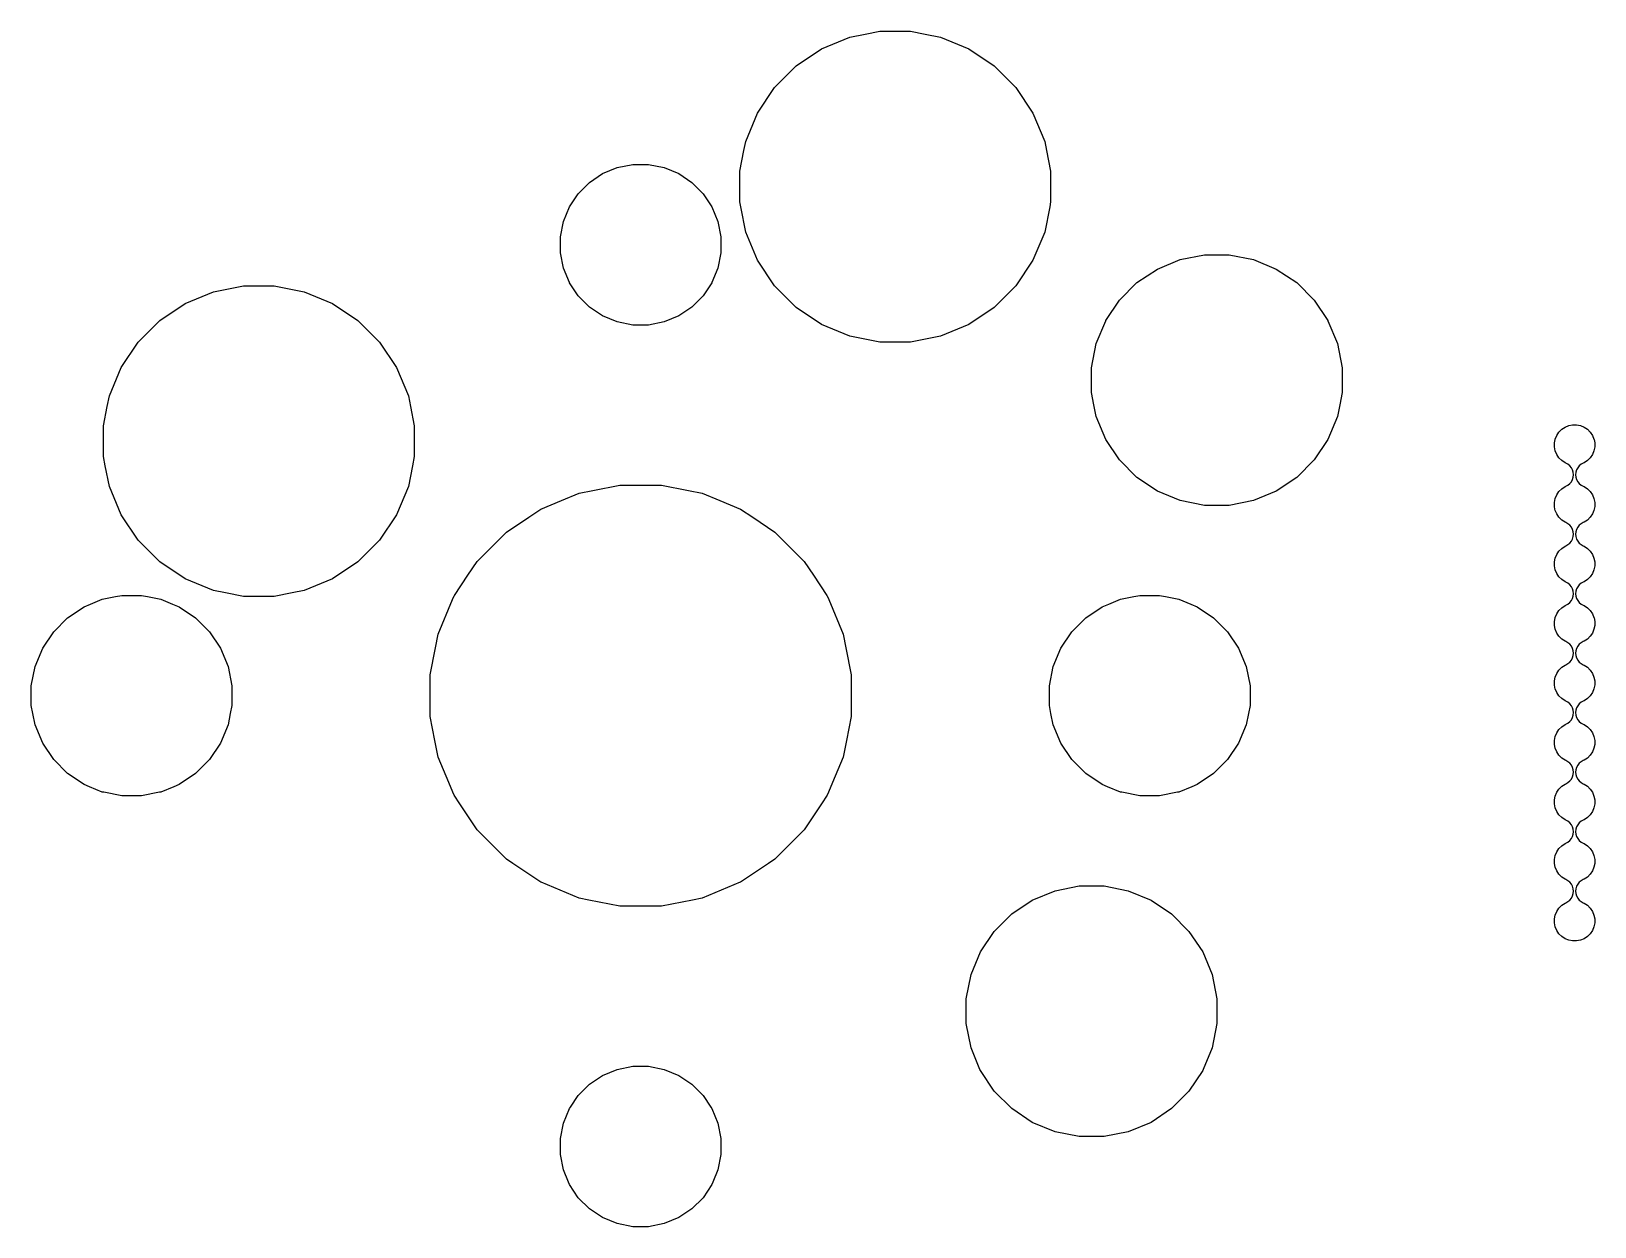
# Model space of a CAD drawing. Extents: x 70 to 347, y -163 to -55.
# Drawn here: x 192.83 to 208.43, y -133.65 to -121.72 of the extents above; entities that cross this region are included whole.
import ezdxf

# ---------------------------------------------------------------- set-up
doc = ezdxf.new("R2010")
doc.units = 0
doc.layers.add('BLACK', color=7, linetype='CONTINUOUS')

msp = doc.modelspace()

# ---------------------------------------------------------------- linework, layer by layer
at = {"layer": 'BLACK', "linetype": 'CONTINUOUS'}
for p, q in [((200.713, -121.892), (200.995, -121.775)), ((200.995, -121.775), (201.149, -121.744)), ((201.149, -121.744), (201.295, -121.715)), ((201.295, -121.715), (201.6, -121.715)), ((201.6, -121.715), (201.746, -121.744)), ((201.746, -121.744), (201.9, -121.775)), ((201.9, -121.775), (202.182, -121.892)), ((200.459, -122.061), (200.713, -121.892)), ((202.182, -121.892), (202.436, -122.061)), ((200.243, -122.277), (200.459, -122.061)), ((202.436, -122.061), (202.652, -122.277)), ((200.073, -122.532), (200.243, -122.277)), ((202.652, -122.277), (202.822, -122.532)), ((199.956, -122.814), (200.073, -122.532)), ((202.822, -122.532), (202.939, -122.814)), ((199.896, -123.113), (199.938, -122.904)), ((199.938, -122.904), (199.956, -122.814)), ((202.939, -122.814), (202.957, -122.904)), ((202.957, -122.904), (202.998, -123.113)), ((198.528, -123.136), (198.674, -123.076)), ((198.674, -123.076), (198.829, -123.045)), ((198.829, -123.045), (198.986, -123.045)), ((198.986, -123.045), (199.141, -123.076)), ((199.141, -123.076), (199.287, -123.136)), ((198.285, -123.336), (198.397, -123.224)), ((198.397, -123.224), (198.528, -123.136)), ((198.528, -123.136), (198.528, -123.136)), ((199.287, -123.136), (199.287, -123.136)), ((199.287, -123.136), (199.418, -123.224)), ((199.418, -123.224), (199.53, -123.336)), ((199.896, -123.419), (199.896, -123.113)), ((202.998, -123.113), (202.998, -123.419)), ((198.198, -123.467), (198.285, -123.336)), ((199.53, -123.336), (199.617, -123.467)), ((198.137, -123.613), (198.198, -123.467)), ((198.198, -123.467), (198.198, -123.467)), ((199.617, -123.467), (199.617, -123.467)), ((199.617, -123.467), (199.678, -123.613)), ((199.906, -123.467), (199.896, -123.419)), ((199.956, -123.719), (199.906, -123.467)), ((202.989, -123.467), (202.939, -123.719)), ((202.998, -123.419), (202.989, -123.467)), ((198.106, -123.767), (198.137, -123.613)), ((199.678, -123.613), (199.708, -123.767)), ((200.073, -124.001), (199.956, -123.719)), ((202.939, -123.719), (202.822, -124.001)), ((198.106, -123.925), (198.106, -123.767)), ((199.708, -123.767), (199.708, -123.925)), ((198.137, -124.08), (198.106, -123.925)), ((199.708, -123.925), (199.678, -124.08)), ((200.243, -124.255), (200.073, -124.001)), ((202.822, -124.001), (202.652, -124.255)), ((204.065, -124.088), (204.292, -123.993)), ((204.292, -123.993), (204.534, -123.945)), ((204.534, -123.945), (204.781, -123.945)), ((204.781, -123.945), (205.022, -123.993)), ((205.022, -123.993), (205.25, -124.088)), ((198.197, -124.224), (198.137, -124.08)), ((199.678, -124.08), (199.618, -124.224)), ((203.86, -124.224), (204.065, -124.088)), ((204.065, -124.088), (204.065, -124.088)), ((205.25, -124.088), (205.25, -124.088)), ((205.25, -124.088), (205.455, -124.224)), ((194.363, -124.432), (194.645, -124.315)), ((194.645, -124.315), (194.795, -124.285)), ((194.795, -124.285), (194.945, -124.255)), ((194.945, -124.255), (195.25, -124.255)), ((195.25, -124.255), (195.4, -124.285)), ((195.4, -124.285), (195.55, -124.315)), ((195.55, -124.315), (195.832, -124.432)), ((198.198, -124.226), (198.197, -124.224)), ((198.285, -124.357), (198.198, -124.226)), ((199.617, -124.226), (199.53, -124.357)), ((199.618, -124.224), (199.617, -124.226)), ((200.459, -124.471), (200.243, -124.255)), ((202.652, -124.255), (202.436, -124.471)), ((203.686, -124.399), (203.86, -124.224)), ((205.455, -124.224), (205.629, -124.399)), ((194.109, -124.601), (194.363, -124.432)), ((195.832, -124.432), (196.086, -124.601)), ((198.397, -124.468), (198.285, -124.357)), ((198.528, -124.556), (198.397, -124.468)), ((199.418, -124.468), (199.287, -124.556)), ((199.53, -124.357), (199.418, -124.468)), ((200.713, -124.641), (200.459, -124.471)), ((202.436, -124.471), (202.182, -124.641)), ((203.55, -124.601), (203.686, -124.399)), ((205.629, -124.399), (205.765, -124.601)), ((193.893, -124.817), (194.109, -124.601)), ((196.086, -124.601), (196.302, -124.817)), ((198.674, -124.616), (198.528, -124.556)), ((198.528, -124.556), (198.528, -124.556)), ((198.528, -124.556), (198.528, -124.556)), ((198.829, -124.647), (198.674, -124.616)), ((198.986, -124.647), (198.829, -124.647)), ((199.141, -124.616), (198.986, -124.647)), ((199.287, -124.556), (199.141, -124.616)), ((199.287, -124.556), (199.287, -124.556)), ((199.287, -124.556), (199.287, -124.556)), ((200.995, -124.758), (200.713, -124.641)), ((202.182, -124.641), (201.9, -124.758)), ((203.454, -124.831), (203.549, -124.604)), ((203.549, -124.604), (203.55, -124.601)), ((205.765, -124.601), (205.766, -124.604)), ((205.766, -124.604), (205.86, -124.831)), ((201.145, -124.787), (200.995, -124.758)), ((201.295, -124.817), (201.145, -124.787)), ((201.75, -124.787), (201.6, -124.817)), ((201.9, -124.758), (201.75, -124.787)), ((193.723, -125.072), (193.893, -124.817)), ((196.302, -124.817), (196.472, -125.072)), ((201.6, -124.817), (201.295, -124.817)), ((203.406, -125.073), (203.454, -124.831)), ((205.86, -124.831), (205.908, -125.073)), ((193.606, -125.354), (193.723, -125.072)), ((196.472, -125.072), (196.589, -125.354)), ((203.406, -125.319), (203.406, -125.073)), ((205.908, -125.073), (205.908, -125.319)), ((193.585, -125.46), (193.606, -125.354)), ((196.589, -125.354), (196.61, -125.46)), ((203.431, -125.444), (203.406, -125.319)), ((205.908, -125.319), (205.884, -125.444)), ((193.546, -125.653), (193.585, -125.46)), ((196.61, -125.46), (196.648, -125.653)), ((203.454, -125.561), (203.431, -125.444)), ((203.549, -125.789), (203.454, -125.561)), ((205.86, -125.561), (205.766, -125.789)), ((205.884, -125.444), (205.86, -125.561)), ((193.546, -125.959), (193.546, -125.653)), ((196.648, -125.653), (196.648, -125.959)), ((208.034, -125.786), (208.049, -125.749)), ((208.049, -125.749), (208.071, -125.716)), ((208.071, -125.716), (208.099, -125.688)), ((208.099, -125.688), (208.132, -125.666)), ((208.132, -125.666), (208.168, -125.651)), ((208.168, -125.651), (208.207, -125.643)), ((208.168, -125.651), (208.168, -125.651)), ((208.168, -125.651), (208.168, -125.651)), ((208.207, -125.643), (208.247, -125.643)), ((208.247, -125.643), (208.286, -125.651)), ((208.286, -125.651), (208.286, -125.651)), ((208.286, -125.651), (208.286, -125.651)), ((208.286, -125.651), (208.322, -125.666)), ((208.322, -125.666), (208.355, -125.688)), ((208.355, -125.688), (208.383, -125.716)), ((208.383, -125.716), (208.405, -125.749)), ((208.405, -125.749), (208.42, -125.786)), ((203.686, -125.994), (203.549, -125.789)), ((205.766, -125.789), (205.629, -125.994)), ((208.026, -125.824), (208.033, -125.789)), ((208.026, -125.864), (208.026, -125.824)), ((208.034, -125.903), (208.026, -125.864)), ((208.033, -125.789), (208.034, -125.786)), ((208.034, -125.786), (208.034, -125.786)), ((208.034, -125.786), (208.034, -125.786)), ((208.049, -125.939), (208.034, -125.903)), ((208.42, -125.903), (208.405, -125.939)), ((208.42, -125.786), (208.42, -125.786)), ((208.42, -125.786), (208.42, -125.786)), ((208.42, -125.786), (208.421, -125.789)), ((208.428, -125.864), (208.42, -125.903)), ((208.421, -125.789), (208.428, -125.824)), ((208.428, -125.824), (208.428, -125.864)), ((193.565, -126.051), (193.546, -125.959)), ((193.606, -126.259), (193.565, -126.051)), ((196.63, -126.051), (196.589, -126.259)), ((196.648, -125.959), (196.63, -126.051)), ((203.86, -126.168), (203.686, -125.994)), ((205.629, -125.994), (205.455, -126.168)), ((208.071, -125.972), (208.049, -125.939)), ((208.099, -126), (208.071, -125.972)), ((208.132, -126.022), (208.099, -126)), ((208.14, -126.026), (208.132, -126.022)), ((208.161, -126.037), (208.14, -126.026)), ((208.18, -126.053), (208.161, -126.037)), ((208.196, -126.072), (208.18, -126.053)), ((208.274, -126.053), (208.258, -126.072)), ((208.293, -126.037), (208.274, -126.053)), ((208.314, -126.026), (208.293, -126.037)), ((208.322, -126.022), (208.314, -126.026)), ((208.355, -126), (208.322, -126.022)), ((208.383, -125.972), (208.355, -126)), ((208.405, -125.939), (208.383, -125.972)), ((204.065, -126.305), (203.86, -126.168)), ((205.455, -126.168), (205.25, -126.305)), ((208.18, -126.229), (208.196, -126.211)), ((208.207, -126.093), (208.196, -126.072)), ((208.196, -126.211), (208.207, -126.189)), ((208.214, -126.117), (208.207, -126.093)), ((208.207, -126.189), (208.214, -126.165)), ((208.217, -126.141), (208.214, -126.117)), ((208.214, -126.165), (208.217, -126.141)), ((208.24, -126.117), (208.237, -126.141)), ((208.237, -126.141), (208.24, -126.165)), ((208.247, -126.093), (208.24, -126.117)), ((208.24, -126.165), (208.247, -126.189)), ((208.258, -126.072), (208.247, -126.093)), ((208.247, -126.189), (208.258, -126.211)), ((208.258, -126.211), (208.274, -126.229)), ((193.723, -126.541), (193.606, -126.259)), ((196.589, -126.259), (196.472, -126.541)), ((198.118, -126.399), (198.295, -126.326)), ((198.295, -126.326), (198.43, -126.299)), ((198.43, -126.299), (198.7, -126.245)), ((198.7, -126.245), (199.114, -126.245)), ((199.114, -126.245), (199.385, -126.299)), ((199.385, -126.299), (199.52, -126.326)), ((199.52, -126.326), (199.697, -126.399)), ((204.292, -126.399), (204.065, -126.305)), ((204.065, -126.305), (204.065, -126.305)), ((204.065, -126.305), (204.065, -126.305)), ((205.25, -126.305), (205.022, -126.399)), ((205.25, -126.305), (205.25, -126.305)), ((205.25, -126.305), (205.25, -126.305)), ((208.034, -126.379), (208.049, -126.343)), ((208.049, -126.343), (208.071, -126.31)), ((208.071, -126.31), (208.099, -126.282)), ((208.099, -126.282), (208.132, -126.26)), ((208.132, -126.26), (208.14, -126.257)), ((208.14, -126.257), (208.161, -126.245)), ((208.161, -126.245), (208.18, -126.229)), ((208.274, -126.229), (208.293, -126.245)), ((208.293, -126.245), (208.314, -126.257)), ((208.314, -126.257), (208.322, -126.26)), ((208.322, -126.26), (208.355, -126.282)), ((208.355, -126.282), (208.383, -126.31)), ((208.383, -126.31), (208.405, -126.343)), ((208.405, -126.343), (208.42, -126.379)), ((197.79, -126.566), (197.912, -126.484)), ((197.912, -126.484), (198.118, -126.399)), ((197.912, -126.484), (197.912, -126.484)), ((199.697, -126.399), (199.903, -126.484)), ((199.903, -126.484), (199.903, -126.484)), ((199.903, -126.484), (200.025, -126.566)), ((204.534, -126.447), (204.292, -126.399)), ((204.781, -126.447), (204.534, -126.447)), ((205.022, -126.399), (204.781, -126.447)), ((208.026, -126.418), (208.034, -126.379)), ((208.026, -126.458), (208.026, -126.418)), ((208.031, -126.484), (208.026, -126.458)), ((208.034, -126.497), (208.031, -126.484)), ((208.034, -126.379), (208.034, -126.379)), ((208.034, -126.379), (208.034, -126.379)), ((208.049, -126.533), (208.034, -126.497)), ((208.42, -126.497), (208.405, -126.533)), ((208.42, -126.379), (208.42, -126.379)), ((208.42, -126.379), (208.42, -126.379)), ((208.42, -126.379), (208.428, -126.418)), ((208.423, -126.484), (208.42, -126.497)), ((208.428, -126.458), (208.423, -126.484)), ((208.428, -126.418), (208.428, -126.458)), ((193.893, -126.795), (193.723, -126.541)), ((196.472, -126.541), (196.302, -126.795)), ((197.568, -126.714), (197.79, -126.566)), ((200.025, -126.566), (200.247, -126.714)), ((208.071, -126.566), (208.049, -126.533)), ((208.099, -126.594), (208.071, -126.566)), ((208.132, -126.616), (208.099, -126.594)), ((208.14, -126.619), (208.132, -126.616)), ((208.161, -126.631), (208.14, -126.619)), ((208.18, -126.646), (208.161, -126.631)), ((208.196, -126.665), (208.18, -126.646)), ((208.207, -126.687), (208.196, -126.665)), ((208.214, -126.71), (208.207, -126.687)), ((208.247, -126.687), (208.24, -126.71)), ((208.258, -126.665), (208.247, -126.687)), ((208.274, -126.646), (208.258, -126.665)), ((208.293, -126.631), (208.274, -126.646)), ((208.314, -126.619), (208.293, -126.631)), ((208.322, -126.616), (208.314, -126.619)), ((208.355, -126.594), (208.322, -126.616)), ((208.383, -126.566), (208.355, -126.594)), ((208.405, -126.533), (208.383, -126.566)), ((194.109, -127.011), (193.893, -126.795)), ((196.302, -126.795), (196.086, -127.011)), ((197.275, -127.007), (197.568, -126.714)), ((200.247, -126.714), (200.539, -127.007)), ((208.14, -126.85), (208.161, -126.839)), ((208.161, -126.839), (208.18, -126.823)), ((208.18, -126.823), (208.196, -126.804)), ((208.196, -126.804), (208.207, -126.783)), ((208.207, -126.783), (208.214, -126.759)), ((208.217, -126.735), (208.214, -126.71)), ((208.214, -126.759), (208.217, -126.735)), ((208.24, -126.71), (208.237, -126.735)), ((208.237, -126.735), (208.24, -126.759)), ((208.24, -126.759), (208.247, -126.783)), ((208.247, -126.783), (208.258, -126.804)), ((208.258, -126.804), (208.274, -126.823)), ((208.274, -126.823), (208.293, -126.839)), ((208.293, -126.839), (208.314, -126.85)), ((208.026, -127.012), (208.034, -126.973)), ((208.034, -126.973), (208.049, -126.936)), ((208.034, -126.973), (208.034, -126.973)), ((208.034, -126.973), (208.034, -126.973)), ((208.049, -126.936), (208.071, -126.904)), ((208.071, -126.904), (208.099, -126.876)), ((208.099, -126.876), (208.132, -126.854)), ((208.132, -126.854), (208.14, -126.85)), ((208.314, -126.85), (208.322, -126.854)), ((208.322, -126.854), (208.355, -126.876)), ((208.355, -126.876), (208.383, -126.904)), ((208.383, -126.904), (208.405, -126.936)), ((208.405, -126.936), (208.42, -126.973)), ((208.42, -126.973), (208.42, -126.973)), ((208.42, -126.973), (208.42, -126.973)), ((208.42, -126.973), (208.428, -127.012)), ((194.363, -127.181), (194.109, -127.011)), ((196.086, -127.011), (195.832, -127.181)), ((197.049, -127.345), (197.184, -127.144)), ((197.184, -127.144), (197.275, -127.007)), ((200.539, -127.007), (200.631, -127.144)), ((200.631, -127.144), (200.765, -127.345)), ((208.026, -127.052), (208.026, -127.012)), ((208.034, -127.09), (208.026, -127.052)), ((208.026, -127.052), (208.026, -127.052)), ((208.049, -127.127), (208.034, -127.09)), ((208.071, -127.16), (208.049, -127.127)), ((208.405, -127.127), (208.383, -127.16)), ((208.42, -127.09), (208.405, -127.127)), ((208.428, -127.052), (208.42, -127.09)), ((208.428, -127.012), (208.428, -127.052)), ((208.428, -127.052), (208.428, -127.052)), ((194.645, -127.298), (194.363, -127.181)), ((194.764, -127.321), (194.645, -127.298)), ((195.55, -127.298), (195.431, -127.321)), ((195.832, -127.181), (195.55, -127.298)), ((208.099, -127.188), (208.071, -127.16)), ((208.132, -127.21), (208.099, -127.188)), ((208.14, -127.213), (208.132, -127.21)), ((208.161, -127.225), (208.14, -127.213)), ((208.18, -127.24), (208.161, -127.225)), ((208.196, -127.259), (208.18, -127.24)), ((208.207, -127.281), (208.196, -127.259)), ((208.214, -127.304), (208.207, -127.281)), ((208.217, -127.329), (208.214, -127.304)), ((208.24, -127.304), (208.237, -127.329)), ((208.247, -127.281), (208.24, -127.304)), ((208.258, -127.259), (208.247, -127.281)), ((208.274, -127.24), (208.258, -127.259)), ((208.293, -127.225), (208.274, -127.24)), ((208.314, -127.213), (208.293, -127.225)), ((208.322, -127.21), (208.314, -127.213)), ((208.355, -127.188), (208.322, -127.21)), ((208.383, -127.16), (208.355, -127.188)), ((193.189, -127.569), (193.353, -127.459)), ((193.353, -127.459), (193.418, -127.432)), ((193.353, -127.459), (193.353, -127.459)), ((193.418, -127.432), (193.535, -127.384)), ((193.535, -127.384), (193.668, -127.357)), ((193.668, -127.357), (193.729, -127.345)), ((193.729, -127.345), (193.926, -127.345)), ((193.926, -127.345), (193.986, -127.357)), ((193.986, -127.357), (194.119, -127.384)), ((194.119, -127.384), (194.236, -127.432)), ((194.236, -127.432), (194.302, -127.459)), ((194.302, -127.459), (194.302, -127.459)), ((194.302, -127.459), (194.465, -127.569)), ((194.945, -127.357), (194.764, -127.321)), ((195.25, -127.357), (194.945, -127.357)), ((195.431, -127.321), (195.25, -127.357)), ((196.887, -127.733), (197.031, -127.387)), ((197.031, -127.387), (197.046, -127.351)), ((197.046, -127.351), (197.049, -127.345)), ((200.765, -127.345), (200.769, -127.351)), ((200.769, -127.351), (200.784, -127.387)), ((200.784, -127.387), (200.928, -127.733)), ((203.349, -127.569), (203.513, -127.459)), ((203.513, -127.459), (203.578, -127.432)), ((203.513, -127.459), (203.513, -127.459)), ((203.578, -127.432), (203.695, -127.384)), ((203.695, -127.384), (203.828, -127.357)), ((203.828, -127.357), (203.889, -127.345)), ((203.889, -127.345), (204.086, -127.345)), ((204.086, -127.345), (204.146, -127.357)), ((204.146, -127.357), (204.279, -127.384)), ((204.279, -127.384), (204.396, -127.432)), ((204.396, -127.432), (204.462, -127.459)), ((204.462, -127.459), (204.462, -127.459)), ((204.462, -127.459), (204.625, -127.569)), ((208.099, -127.469), (208.132, -127.447)), ((208.132, -127.447), (208.14, -127.444)), ((208.14, -127.444), (208.161, -127.433)), ((208.161, -127.433), (208.18, -127.417)), ((208.18, -127.417), (208.196, -127.398)), ((208.196, -127.398), (208.207, -127.376)), ((208.207, -127.376), (208.214, -127.353)), ((208.214, -127.353), (208.217, -127.329)), ((208.237, -127.329), (208.24, -127.353)), ((208.24, -127.353), (208.247, -127.376)), ((208.247, -127.376), (208.258, -127.398)), ((208.258, -127.398), (208.274, -127.417)), ((208.274, -127.417), (208.293, -127.433)), ((208.293, -127.433), (208.314, -127.444)), ((208.314, -127.444), (208.322, -127.447)), ((208.322, -127.447), (208.355, -127.469)), ((193.05, -127.708), (193.189, -127.569)), ((194.465, -127.569), (194.605, -127.708)), ((203.21, -127.708), (203.349, -127.569)), ((204.625, -127.569), (204.765, -127.708)), ((208.026, -127.606), (208.033, -127.569)), ((208.026, -127.645), (208.026, -127.606)), ((208.033, -127.569), (208.034, -127.567)), ((208.034, -127.567), (208.049, -127.53)), ((208.034, -127.567), (208.034, -127.567)), ((208.034, -127.567), (208.034, -127.567)), ((208.049, -127.53), (208.071, -127.497)), ((208.071, -127.497), (208.099, -127.469)), ((208.355, -127.469), (208.383, -127.497)), ((208.383, -127.497), (208.405, -127.53)), ((208.405, -127.53), (208.42, -127.567)), ((208.42, -127.567), (208.42, -127.567)), ((208.42, -127.567), (208.42, -127.567)), ((208.42, -127.567), (208.421, -127.569)), ((208.421, -127.569), (208.428, -127.606)), ((208.428, -127.606), (208.428, -127.645)), ((192.94, -127.872), (193.05, -127.708)), ((194.605, -127.708), (194.714, -127.872)), ((196.86, -127.869), (196.887, -127.733)), ((200.928, -127.733), (200.955, -127.869)), ((203.1, -127.872), (203.21, -127.708)), ((204.765, -127.708), (204.874, -127.872)), ((208.034, -127.684), (208.026, -127.645)), ((208.049, -127.721), (208.034, -127.684)), ((208.071, -127.754), (208.049, -127.721)), ((208.099, -127.782), (208.071, -127.754)), ((208.383, -127.754), (208.355, -127.782)), ((208.405, -127.721), (208.383, -127.754)), ((208.42, -127.684), (208.405, -127.721)), ((208.428, -127.645), (208.42, -127.684)), ((192.865, -128.054), (192.94, -127.872)), ((194.714, -127.872), (194.79, -128.054)), ((196.806, -128.139), (196.86, -127.869)), ((200.955, -127.869), (201.008, -128.139)), ((203.025, -128.054), (203.1, -127.872)), ((204.874, -127.872), (204.95, -128.054)), ((208.132, -127.804), (208.099, -127.782)), ((208.14, -127.807), (208.132, -127.804)), ((208.161, -127.818), (208.14, -127.807)), ((208.18, -127.834), (208.161, -127.818)), ((208.196, -127.853), (208.18, -127.834)), ((208.207, -127.874), (208.196, -127.853)), ((208.214, -127.898), (208.207, -127.874)), ((208.217, -127.922), (208.214, -127.898)), ((208.214, -127.947), (208.217, -127.922)), ((208.24, -127.898), (208.237, -127.922)), ((208.237, -127.922), (208.24, -127.947)), ((208.247, -127.874), (208.24, -127.898)), ((208.258, -127.853), (208.247, -127.874)), ((208.274, -127.834), (208.258, -127.853)), ((208.293, -127.818), (208.274, -127.834)), ((208.314, -127.807), (208.293, -127.818)), ((208.322, -127.804), (208.314, -127.807)), ((208.355, -127.782), (208.322, -127.804)), ((192.826, -128.248), (192.865, -128.054)), ((192.865, -128.054), (192.865, -128.054)), ((194.79, -128.054), (194.79, -128.054)), ((194.79, -128.054), (194.828, -128.248)), ((202.986, -128.248), (203.025, -128.054)), ((203.025, -128.054), (203.025, -128.054)), ((204.95, -128.054), (204.95, -128.054)), ((204.95, -128.054), (204.988, -128.248)), ((208.049, -128.124), (208.071, -128.091)), ((208.071, -128.091), (208.099, -128.063)), ((208.099, -128.063), (208.132, -128.041)), ((208.132, -128.041), (208.14, -128.038)), ((208.14, -128.038), (208.161, -128.026)), ((208.161, -128.026), (208.18, -128.011)), ((208.18, -128.011), (208.196, -127.992)), ((208.196, -127.992), (208.207, -127.97)), ((208.207, -127.97), (208.214, -127.947)), ((208.24, -127.947), (208.247, -127.97)), ((208.247, -127.97), (208.258, -127.992)), ((208.258, -127.992), (208.274, -128.011)), ((208.274, -128.011), (208.293, -128.026)), ((208.293, -128.026), (208.314, -128.038)), ((208.314, -128.038), (208.322, -128.041)), ((208.322, -128.041), (208.355, -128.063)), ((208.355, -128.063), (208.383, -128.091)), ((208.383, -128.091), (208.405, -128.124)), ((192.826, -128.445), (192.826, -128.248)), ((194.828, -128.248), (194.828, -128.445)), ((196.806, -128.553), (196.806, -128.139)), ((201.008, -128.139), (201.008, -128.553)), ((202.986, -128.445), (202.986, -128.248)), ((204.988, -128.248), (204.988, -128.445)), ((208.026, -128.199), (208.034, -128.161)), ((208.026, -128.239), (208.026, -128.199)), ((208.031, -128.266), (208.026, -128.239)), ((208.034, -128.161), (208.049, -128.124)), ((208.034, -128.161), (208.034, -128.161)), ((208.034, -128.161), (208.034, -128.161)), ((208.405, -128.124), (208.42, -128.161)), ((208.42, -128.161), (208.42, -128.161)), ((208.42, -128.161), (208.42, -128.161)), ((208.42, -128.161), (208.428, -128.199)), ((208.428, -128.239), (208.423, -128.266)), ((208.428, -128.199), (208.428, -128.239)), ((208.034, -128.278), (208.031, -128.266)), ((208.049, -128.314), (208.034, -128.278)), ((208.071, -128.347), (208.049, -128.314)), ((208.099, -128.375), (208.071, -128.347)), ((208.132, -128.397), (208.099, -128.375)), ((208.14, -128.401), (208.132, -128.397)), ((208.161, -128.412), (208.14, -128.401)), ((208.314, -128.401), (208.293, -128.412)), ((208.322, -128.397), (208.314, -128.401)), ((208.355, -128.375), (208.322, -128.397)), ((208.383, -128.347), (208.355, -128.375)), ((208.405, -128.314), (208.383, -128.347)), ((208.42, -128.278), (208.405, -128.314)), ((208.423, -128.266), (208.42, -128.278)), ((192.842, -128.526), (192.826, -128.445)), ((192.865, -128.638), (192.842, -128.526)), ((194.812, -128.526), (194.79, -128.638)), ((194.828, -128.445), (194.812, -128.526)), ((196.854, -128.795), (196.806, -128.553)), ((201.008, -128.553), (200.96, -128.795)), ((203.002, -128.526), (202.986, -128.445)), ((203.025, -128.638), (203.002, -128.526)), ((204.972, -128.526), (204.95, -128.638)), ((204.988, -128.445), (204.972, -128.526)), ((208.18, -128.428), (208.161, -128.412)), ((208.196, -128.447), (208.18, -128.428)), ((208.207, -128.468), (208.196, -128.447)), ((208.214, -128.492), (208.207, -128.468)), ((208.207, -128.564), (208.214, -128.54)), ((208.217, -128.516), (208.214, -128.492)), ((208.214, -128.54), (208.217, -128.516)), ((208.24, -128.492), (208.237, -128.516)), ((208.237, -128.516), (208.24, -128.54)), ((208.247, -128.468), (208.24, -128.492)), ((208.24, -128.54), (208.247, -128.564)), ((208.258, -128.447), (208.247, -128.468)), ((208.274, -128.428), (208.258, -128.447)), ((208.293, -128.412), (208.274, -128.428)), ((192.94, -128.82), (192.865, -128.638)), ((194.79, -128.638), (194.714, -128.82)), ((203.1, -128.82), (203.025, -128.638)), ((204.95, -128.638), (204.874, -128.82)), ((208.049, -128.718), (208.071, -128.685)), ((208.071, -128.685), (208.099, -128.657)), ((208.099, -128.657), (208.132, -128.635)), ((208.132, -128.635), (208.14, -128.632)), ((208.14, -128.632), (208.161, -128.62)), ((208.161, -128.62), (208.18, -128.604)), ((208.18, -128.604), (208.196, -128.586)), ((208.196, -128.586), (208.207, -128.564)), ((208.247, -128.564), (208.258, -128.586)), ((208.258, -128.586), (208.274, -128.604)), ((208.274, -128.604), (208.293, -128.62)), ((208.293, -128.62), (208.314, -128.632)), ((208.314, -128.632), (208.322, -128.635)), ((208.322, -128.635), (208.355, -128.657)), ((208.355, -128.657), (208.383, -128.685)), ((208.383, -128.685), (208.405, -128.718)), ((193.05, -128.984), (192.94, -128.82)), ((194.714, -128.82), (194.605, -128.984)), ((196.887, -128.959), (196.854, -128.795)), ((200.96, -128.795), (200.928, -128.959)), ((203.21, -128.984), (203.1, -128.82)), ((204.874, -128.82), (204.765, -128.984)), ((208.026, -128.793), (208.034, -128.754)), ((208.026, -128.833), (208.026, -128.793)), ((208.034, -128.872), (208.026, -128.833)), ((208.034, -128.754), (208.049, -128.718)), ((208.049, -128.908), (208.034, -128.872)), ((208.405, -128.718), (208.42, -128.754)), ((208.42, -128.872), (208.405, -128.908)), ((208.42, -128.754), (208.428, -128.793)), ((208.428, -128.833), (208.42, -128.872)), ((208.428, -128.793), (208.428, -128.833)), ((193.189, -129.124), (193.05, -128.984)), ((194.605, -128.984), (194.465, -129.124)), ((196.993, -129.213), (196.887, -128.959)), ((200.928, -128.959), (200.822, -129.213)), ((203.349, -129.124), (203.21, -128.984)), ((204.765, -128.984), (204.625, -129.124)), ((208.071, -128.941), (208.049, -128.908)), ((208.099, -128.969), (208.071, -128.941)), ((208.132, -128.991), (208.099, -128.969)), ((208.14, -128.994), (208.132, -128.991)), ((208.161, -129.006), (208.14, -128.994)), ((208.18, -129.021), (208.161, -129.006)), ((208.196, -129.04), (208.18, -129.021)), ((208.274, -129.021), (208.258, -129.04)), ((208.293, -129.006), (208.274, -129.021)), ((208.314, -128.994), (208.293, -129.006)), ((208.322, -128.991), (208.314, -128.994)), ((208.355, -128.969), (208.322, -128.991)), ((208.383, -128.941), (208.355, -128.969)), ((208.405, -128.908), (208.383, -128.941)), ((193.353, -129.233), (193.189, -129.124)), ((194.465, -129.124), (194.302, -129.233)), ((203.513, -129.233), (203.349, -129.124)), ((204.625, -129.124), (204.462, -129.233)), ((208.18, -129.198), (208.196, -129.179)), ((208.207, -129.062), (208.196, -129.04)), ((208.196, -129.179), (208.207, -129.158)), ((208.214, -129.085), (208.207, -129.062)), ((208.207, -129.158), (208.214, -129.134)), ((208.217, -129.11), (208.214, -129.085)), ((208.214, -129.134), (208.217, -129.11)), ((208.24, -129.085), (208.237, -129.11)), ((208.237, -129.11), (208.24, -129.134)), ((208.247, -129.062), (208.24, -129.085)), ((208.24, -129.134), (208.247, -129.158)), ((208.258, -129.04), (208.247, -129.062)), ((208.247, -129.158), (208.258, -129.179)), ((208.258, -129.179), (208.274, -129.198)), ((193.407, -129.255), (193.353, -129.233)), ((193.353, -129.233), (193.353, -129.233)), ((193.353, -129.233), (193.353, -129.233)), ((193.535, -129.309), (193.407, -129.255)), ((193.549, -129.311), (193.535, -129.309)), ((193.729, -129.347), (193.549, -129.311)), ((194.105, -129.311), (193.926, -129.347)), ((194.119, -129.309), (194.105, -129.311)), ((194.248, -129.255), (194.119, -129.309)), ((194.302, -129.233), (194.248, -129.255)), ((194.302, -129.233), (194.302, -129.233)), ((194.302, -129.233), (194.302, -129.233)), ((197.033, -129.311), (196.993, -129.213)), ((197.046, -129.341), (197.033, -129.311)), ((200.782, -129.311), (200.769, -129.341)), ((200.822, -129.213), (200.782, -129.311)), ((203.567, -129.255), (203.513, -129.233)), ((203.513, -129.233), (203.513, -129.233)), ((203.513, -129.233), (203.513, -129.233)), ((203.695, -129.309), (203.567, -129.255)), ((203.709, -129.311), (203.695, -129.309)), ((203.889, -129.347), (203.709, -129.311)), ((204.265, -129.311), (204.086, -129.347)), ((204.279, -129.309), (204.265, -129.311)), ((204.408, -129.255), (204.279, -129.309)), ((204.462, -129.233), (204.408, -129.255)), ((204.462, -129.233), (204.462, -129.233)), ((204.462, -129.233), (204.462, -129.233)), ((208.034, -129.348), (208.049, -129.311)), ((208.049, -129.311), (208.071, -129.279)), ((208.071, -129.279), (208.099, -129.251)), ((208.099, -129.251), (208.132, -129.229)), ((208.132, -129.229), (208.14, -129.225)), ((208.14, -129.225), (208.161, -129.214)), ((208.161, -129.214), (208.18, -129.198)), ((208.274, -129.198), (208.293, -129.214)), ((208.293, -129.214), (208.314, -129.225)), ((208.314, -129.225), (208.322, -129.229)), ((208.322, -129.229), (208.355, -129.251)), ((208.355, -129.251), (208.383, -129.279)), ((208.383, -129.279), (208.405, -129.311)), ((208.405, -129.311), (208.42, -129.348)), ((193.926, -129.347), (193.729, -129.347)), ((197.102, -129.427), (197.046, -129.341)), ((197.275, -129.686), (197.102, -129.427)), ((200.712, -129.427), (200.539, -129.686)), ((200.769, -129.341), (200.712, -129.427)), ((204.086, -129.347), (203.889, -129.347)), ((208.026, -129.387), (208.034, -129.348)), ((208.026, -129.427), (208.026, -129.387)), ((208.034, -129.465), (208.026, -129.427)), ((208.049, -129.502), (208.034, -129.465)), ((208.42, -129.465), (208.405, -129.502)), ((208.42, -129.348), (208.428, -129.387)), ((208.428, -129.427), (208.42, -129.465)), ((208.428, -129.387), (208.428, -129.427)), ((208.071, -129.535), (208.049, -129.502)), ((208.099, -129.563), (208.071, -129.535)), ((208.132, -129.585), (208.099, -129.563)), ((208.14, -129.588), (208.132, -129.585)), ((208.161, -129.6), (208.14, -129.588)), ((208.18, -129.615), (208.161, -129.6)), ((208.196, -129.634), (208.18, -129.615)), ((208.207, -129.656), (208.196, -129.634)), ((208.258, -129.634), (208.247, -129.656)), ((208.274, -129.615), (208.258, -129.634)), ((208.293, -129.6), (208.274, -129.615)), ((208.314, -129.588), (208.293, -129.6)), ((208.322, -129.585), (208.314, -129.588)), ((208.355, -129.563), (208.322, -129.585)), ((208.383, -129.535), (208.355, -129.563)), ((208.405, -129.502), (208.383, -129.535)), ((197.568, -129.978), (197.275, -129.686)), ((200.539, -129.686), (200.247, -129.978)), ((208.14, -129.819), (208.161, -129.808)), ((208.161, -129.808), (208.18, -129.792)), ((208.18, -129.792), (208.196, -129.773)), ((208.196, -129.773), (208.207, -129.751)), ((208.214, -129.679), (208.207, -129.656)), ((208.207, -129.751), (208.214, -129.728)), ((208.217, -129.704), (208.214, -129.679)), ((208.214, -129.728), (208.217, -129.704)), ((208.24, -129.679), (208.237, -129.704)), ((208.237, -129.704), (208.24, -129.728)), ((208.247, -129.656), (208.24, -129.679)), ((208.24, -129.728), (208.247, -129.751)), ((208.247, -129.751), (208.258, -129.773)), ((208.258, -129.773), (208.274, -129.792)), ((208.274, -129.792), (208.293, -129.808)), ((208.293, -129.808), (208.314, -129.819)), ((208.026, -129.981), (208.034, -129.942)), ((208.034, -129.942), (208.049, -129.905)), ((208.049, -129.905), (208.071, -129.872)), ((208.071, -129.872), (208.099, -129.844)), ((208.099, -129.844), (208.132, -129.822)), ((208.132, -129.822), (208.14, -129.819)), ((208.314, -129.819), (208.322, -129.822)), ((208.322, -129.822), (208.355, -129.844)), ((208.355, -129.844), (208.383, -129.872)), ((208.383, -129.872), (208.405, -129.905)), ((208.405, -129.905), (208.42, -129.942)), ((208.42, -129.942), (208.428, -129.981)), ((197.631, -130.02), (197.568, -129.978)), ((197.912, -130.208), (197.631, -130.02)), ((200.184, -130.02), (199.903, -130.208)), ((200.247, -129.978), (200.184, -130.02)), ((208.026, -130.02), (208.026, -129.981)), ((208.034, -130.059), (208.026, -130.02)), ((208.049, -130.096), (208.034, -130.059)), ((208.071, -130.129), (208.049, -130.096)), ((208.405, -130.096), (208.383, -130.129)), ((208.42, -130.059), (208.405, -130.096)), ((208.428, -130.02), (208.42, -130.059)), ((208.428, -129.981), (208.428, -130.02)), ((197.914, -130.209), (197.912, -130.208)), ((197.912, -130.208), (197.912, -130.208)), ((197.912, -130.208), (197.912, -130.208)), ((198.295, -130.366), (197.914, -130.209)), ((199.901, -130.209), (199.52, -130.366)), ((199.903, -130.208), (199.901, -130.209)), ((199.903, -130.208), (199.903, -130.208)), ((199.903, -130.208), (199.903, -130.208)), ((203.042, -130.293), (203.284, -130.245)), ((203.284, -130.245), (203.531, -130.245)), ((203.531, -130.245), (203.772, -130.293)), ((208.099, -130.157), (208.071, -130.129)), ((208.132, -130.179), (208.099, -130.157)), ((208.14, -130.182), (208.132, -130.179)), ((208.161, -130.193), (208.14, -130.182)), ((208.18, -130.209), (208.161, -130.193)), ((208.196, -130.228), (208.18, -130.209)), ((208.207, -130.249), (208.196, -130.228)), ((208.214, -130.273), (208.207, -130.249)), ((208.217, -130.297), (208.214, -130.273)), ((208.24, -130.273), (208.237, -130.297)), ((208.247, -130.249), (208.24, -130.273)), ((208.258, -130.228), (208.247, -130.249)), ((208.274, -130.209), (208.258, -130.228)), ((208.293, -130.193), (208.274, -130.209)), ((208.314, -130.182), (208.293, -130.193)), ((208.322, -130.179), (208.314, -130.182)), ((208.355, -130.157), (208.322, -130.179)), ((208.383, -130.129), (208.355, -130.157)), ((198.391, -130.386), (198.295, -130.366)), ((198.7, -130.447), (198.391, -130.386)), ((199.423, -130.386), (199.114, -130.447)), ((199.52, -130.366), (199.423, -130.386)), ((202.61, -130.524), (202.815, -130.388)), ((202.815, -130.388), (203.042, -130.293)), ((202.815, -130.388), (202.815, -130.388)), ((203.772, -130.293), (204, -130.388)), ((204, -130.388), (204, -130.388)), ((204, -130.388), (204.205, -130.524)), ((208.099, -130.438), (208.132, -130.416)), ((208.132, -130.416), (208.14, -130.413)), ((208.14, -130.413), (208.161, -130.401)), ((208.161, -130.401), (208.18, -130.386)), ((208.18, -130.386), (208.196, -130.367)), ((208.196, -130.367), (208.207, -130.345)), ((208.207, -130.345), (208.214, -130.322)), ((208.214, -130.322), (208.217, -130.297)), ((208.237, -130.297), (208.24, -130.322)), ((208.24, -130.322), (208.247, -130.345)), ((208.247, -130.345), (208.258, -130.367)), ((208.258, -130.367), (208.274, -130.386)), ((208.274, -130.386), (208.293, -130.401)), ((208.293, -130.401), (208.314, -130.413)), ((208.314, -130.413), (208.322, -130.416)), ((208.322, -130.416), (208.355, -130.438)), ((199.114, -130.447), (198.7, -130.447)), ((202.436, -130.699), (202.61, -130.524)), ((204.205, -130.524), (204.379, -130.699)), ((208.026, -130.574), (208.034, -130.536)), ((208.026, -130.614), (208.026, -130.574)), ((208.034, -130.536), (208.049, -130.499)), ((208.049, -130.499), (208.071, -130.466)), ((208.071, -130.466), (208.099, -130.438)), ((208.355, -130.438), (208.383, -130.466)), ((208.383, -130.466), (208.405, -130.499)), ((208.405, -130.499), (208.42, -130.536)), ((208.42, -130.536), (208.428, -130.574)), ((208.428, -130.574), (208.428, -130.614)), ((202.299, -130.904), (202.436, -130.699)), ((204.379, -130.699), (204.516, -130.904)), ((208.034, -130.653), (208.026, -130.614)), ((208.049, -130.689), (208.034, -130.653)), ((208.071, -130.722), (208.049, -130.689)), ((208.099, -130.75), (208.071, -130.722)), ((208.383, -130.722), (208.355, -130.75)), ((208.405, -130.689), (208.383, -130.722)), ((208.42, -130.653), (208.405, -130.689)), ((208.428, -130.614), (208.42, -130.653)), ((208.132, -130.772), (208.099, -130.75)), ((208.168, -130.787), (208.132, -130.772)), ((208.207, -130.795), (208.168, -130.787)), ((208.168, -130.787), (208.168, -130.787)), ((208.168, -130.787), (208.168, -130.787)), ((208.247, -130.795), (208.207, -130.795)), ((208.286, -130.787), (208.247, -130.795)), ((208.322, -130.772), (208.286, -130.787)), ((208.286, -130.787), (208.286, -130.787)), ((208.286, -130.787), (208.286, -130.787)), ((208.355, -130.75), (208.322, -130.772)), ((202.204, -131.131), (202.299, -130.904)), ((202.299, -130.904), (202.299, -130.904)), ((204.516, -130.904), (204.516, -130.904)), ((204.516, -130.904), (204.61, -131.131)), ((202.156, -131.373), (202.204, -131.131)), ((204.61, -131.131), (204.658, -131.373)), ((202.156, -131.619), (202.156, -131.373)), ((204.658, -131.373), (204.658, -131.619)), ((202.204, -131.861), (202.156, -131.619)), ((204.658, -131.619), (204.61, -131.861)), ((202.293, -132.076), (202.204, -131.861)), ((204.61, -131.861), (204.521, -132.076)), ((198.397, -132.224), (198.528, -132.136)), ((198.528, -132.136), (198.674, -132.076)), ((198.528, -132.136), (198.528, -132.136)), ((198.674, -132.076), (198.829, -132.045)), ((198.829, -132.045), (198.986, -132.045)), ((198.986, -132.045), (199.141, -132.076)), ((199.141, -132.076), (199.287, -132.136)), ((199.287, -132.136), (199.287, -132.136)), ((199.287, -132.136), (199.418, -132.224)), ((202.299, -132.089), (202.293, -132.076)), ((202.436, -132.294), (202.299, -132.089)), ((204.516, -132.089), (204.379, -132.294)), ((204.521, -132.076), (204.516, -132.089)), ((198.285, -132.336), (198.397, -132.224)), ((199.418, -132.224), (199.53, -132.336)), ((202.61, -132.468), (202.436, -132.294)), ((204.379, -132.294), (204.205, -132.468)), ((198.198, -132.467), (198.207, -132.452)), ((198.207, -132.452), (198.285, -132.336)), ((199.53, -132.336), (199.607, -132.452)), ((199.607, -132.452), (199.617, -132.467)), ((198.106, -132.767), (198.137, -132.613)), ((198.137, -132.613), (198.198, -132.467)), ((199.617, -132.467), (199.678, -132.613)), ((199.678, -132.613), (199.708, -132.767)), ((202.815, -132.605), (202.61, -132.468)), ((203.042, -132.699), (202.815, -132.605)), ((202.815, -132.605), (202.815, -132.605)), ((202.815, -132.605), (202.815, -132.605)), ((204, -132.605), (203.772, -132.699)), ((204.205, -132.468), (204, -132.605)), ((204, -132.605), (204, -132.605)), ((204, -132.605), (204, -132.605)), ((198.106, -132.925), (198.106, -132.767)), ((199.708, -132.767), (199.708, -132.925)), ((203.284, -132.747), (203.042, -132.699)), ((203.531, -132.747), (203.284, -132.747)), ((203.772, -132.699), (203.531, -132.747)), ((198.137, -133.08), (198.106, -132.925)), ((199.708, -132.925), (199.678, -133.08)), ((198.188, -133.203), (198.137, -133.08)), ((199.678, -133.08), (199.627, -133.203)), ((198.198, -133.226), (198.188, -133.203)), ((198.285, -133.357), (198.198, -133.226)), ((199.617, -133.226), (199.53, -133.357)), ((199.627, -133.203), (199.617, -133.226)), ((198.397, -133.468), (198.285, -133.357)), ((199.53, -133.357), (199.418, -133.468)), ((198.528, -133.556), (198.397, -133.468)), ((199.418, -133.468), (199.287, -133.556)), ((198.674, -133.616), (198.528, -133.556)), ((198.528, -133.556), (198.528, -133.556)), ((198.528, -133.556), (198.528, -133.556)), ((198.829, -133.647), (198.674, -133.616)), ((198.986, -133.647), (198.829, -133.647)), ((199.141, -133.616), (198.986, -133.647)), ((199.287, -133.556), (199.141, -133.616)), ((199.287, -133.556), (199.287, -133.556)), ((199.287, -133.556), (199.287, -133.556))]:
    msp.add_line(p, q, dxfattribs=at)

doc.saveas('drawing.dxf')
